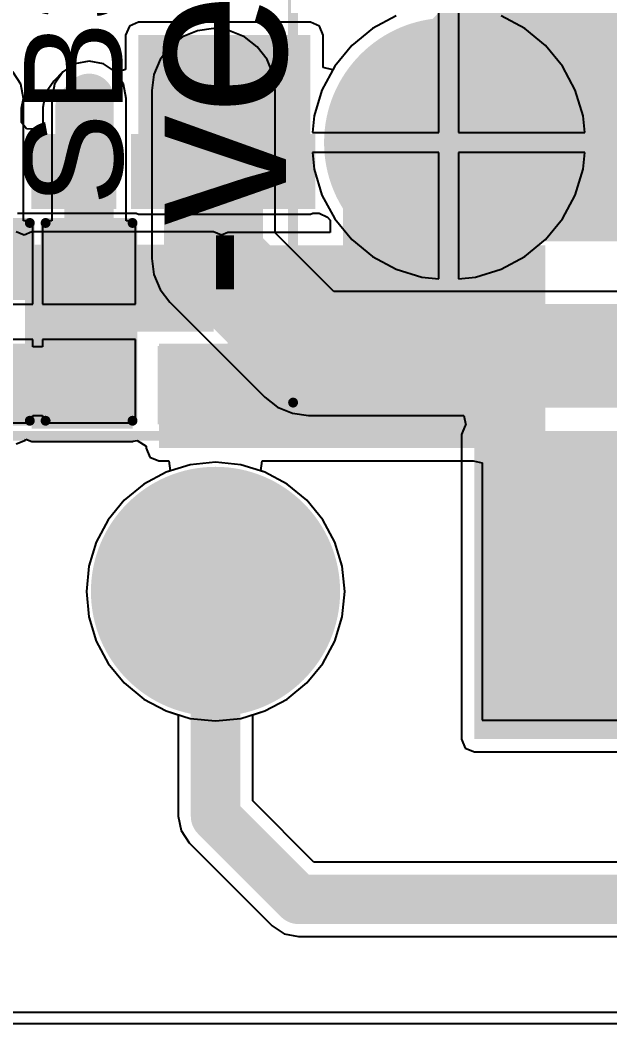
# Model space of a CAD drawing. Header units: millimetres. Extents: x 0 to 214, y 0 to 214.
# Drawn here: x 6.113 to 6.412, y 0.148 to 0.656 of the extents above; entities that cross this region are included whole.
import ezdxf

# ---------------------------------------------------------------- set-up
doc = ezdxf.new("R2010")
doc.units = ezdxf.units.MM
doc.header["$MEASUREMENT"] = 0
for name, color, linetype in [('BottomLayer', 5, 'Continuous'), ('BottomPaste', 16, 'Continuous'), ('BottomSolder', 6, 'Continuous'), ('MultiLayer', 9, 'Continuous'), ('PadHoleLayer', 156, 'Continuous'), ('TopLayer', 1, 'Continuous'), ('TopOverlay', 2, 'Continuous'), ('TopPaste', 8, 'Continuous'), ('TopSolder', 216, 'Continuous'), ('ViaHoleLayer', 16, 'Continuous')]:
    doc.layers.add(name, color=color, linetype=linetype)
doc.styles.add('Arial', font='', dxfattribs={"height": 0.2})
doc.styles.get('Arial').set_extended_font_data('Arial')

# ---------------------------------------------------------------- blocks, each defined once
blk = doc.blocks.new('S______B______39')
at = {"layer": 'TopLayer'}
for points in [[(-0.045, -0.0175), (-0.045, 0.0175), (-0.015, 0.0175), (-0.015, -0.0175)], [(0.015, -0.0175), (0.015, 0.0175), (0.045, 0.0175), (0.045, -0.0175)]]:
    blk.add_hatch(color=1, dxfattribs=at).paths.add_polyline_path(points)
at = {"layer": 'TopPaste'}
for points in [[(-0.045, -0.0175), (-0.045, 0.0175), (-0.015, 0.0175), (-0.015, -0.0175)], [(0.015, -0.0175), (0.015, 0.0175), (0.045, 0.0175), (0.045, -0.0175)]]:
    blk.add_hatch(color=8, dxfattribs=at).paths.add_polyline_path(points)
at = {"layer": 'TopSolder'}
for points in [[(-0.049, -0.0215), (-0.049, 0.0215), (-0.011, 0.0215), (-0.011, -0.0215)], [(0.011, -0.0215), (0.011, 0.0215), (0.049, 0.0215), (0.049, -0.0215)]]:
    blk.add_hatch(color=216, dxfattribs=at).paths.add_polyline_path(points)
at = {"layer": 'TopOverlay', "const_width": 0.005}
for points in [[(0.05, 0.022), (-0.05, 0.022)], [(-0.05, -0.022), (-0.05, 0.022)], [(0.05, -0.022), (0.05, 0.022)], [(0.05, -0.022), (-0.05, -0.022)]]:
    blk.add_lwpolyline(points, dxfattribs=at)
at = {"layer": 'TopOverlay', "const_width": 0.0025}
for points in [[(-0.05125, 0.022, 1), (-0.04875, 0.022, 1)], [(-0.05125, 0.022, 1), (-0.04875, 0.022, 1)], [(0.04875, 0.022, 1), (0.05125, 0.022, 1)], [(0.04875, 0.022, 1), (0.05125, 0.022, 1)], [(-0.05125, -0.022, 1), (-0.04875, -0.022, 1)], [(-0.05125, -0.022, 1), (-0.04875, -0.022, 1)], [(0.04875, -0.022, 1), (0.05125, -0.022, 1)], [(0.04875, -0.022, 1), (0.05125, -0.022, 1)]]:
    blk.add_lwpolyline(points, format="xyb", close=True, dxfattribs=at)
blk = doc.blocks.new('S______B______40')
at = {"layer": 'TopLayer'}
for points in [[(-0.045, -0.0175), (-0.045, 0.0175), (-0.015, 0.0175), (-0.015, -0.0175)], [(0.015, -0.0175), (0.015, 0.0175), (0.045, 0.0175), (0.045, -0.0175)]]:
    blk.add_hatch(color=1, dxfattribs=at).paths.add_polyline_path(points)
at = {"layer": 'TopPaste'}
for points in [[(-0.045, -0.0175), (-0.045, 0.0175), (-0.015, 0.0175), (-0.015, -0.0175)], [(0.015, -0.0175), (0.015, 0.0175), (0.045, 0.0175), (0.045, -0.0175)]]:
    blk.add_hatch(color=8, dxfattribs=at).paths.add_polyline_path(points)
at = {"layer": 'TopSolder'}
for points in [[(-0.049, -0.0215), (-0.049, 0.0215), (-0.011, 0.0215), (-0.011, -0.0215)], [(0.011, -0.0215), (0.011, 0.0215), (0.049, 0.0215), (0.049, -0.0215)]]:
    blk.add_hatch(color=216, dxfattribs=at).paths.add_polyline_path(points)
at = {"layer": 'TopOverlay', "const_width": 0.005}
for points in [[(0.05, 0.022), (-0.05, 0.022)], [(-0.05, -0.022), (-0.05, 0.022)], [(0.05, -0.022), (0.05, 0.022)], [(0.05, -0.022), (-0.05, -0.022)]]:
    blk.add_lwpolyline(points, dxfattribs=at)
at = {"layer": 'TopOverlay', "const_width": 0.0025}
for points in [[(-0.05125, 0.022, 1), (-0.04875, 0.022, 1)], [(-0.05125, 0.022, 1), (-0.04875, 0.022, 1)], [(0.04875, 0.022, 1), (0.05125, 0.022, 1)], [(0.04875, 0.022, 1), (0.05125, 0.022, 1)], [(-0.05125, -0.022, 1), (-0.04875, -0.022, 1)], [(-0.05125, -0.022, 1), (-0.04875, -0.022, 1)], [(0.04875, -0.022, 1), (0.05125, -0.022, 1)], [(0.04875, -0.022, 1), (0.05125, -0.022, 1)]]:
    blk.add_lwpolyline(points, format="xyb", close=True, dxfattribs=at)
blk = doc.blocks.new('R___0603_B_70')
at = {"layer": 'BottomLayer'}
for points in [[(-0.045, -0.0175), (-0.045, 0.0175), (-0.015, 0.0175), (-0.015, -0.0175)], [(0.015, -0.0175), (0.015, 0.0175), (0.045, 0.0175), (0.045, -0.0175)]]:
    blk.add_hatch(color=5, dxfattribs=at).paths.add_polyline_path(points)
at = {"layer": 'BottomPaste'}
for points in [[(-0.045, -0.0175), (-0.045, 0.0175), (-0.015, 0.0175), (-0.015, -0.0175)], [(0.015, -0.0175), (0.015, 0.0175), (0.045, 0.0175), (0.045, -0.0175)]]:
    blk.add_hatch(color=16, dxfattribs=at).paths.add_polyline_path(points)
at = {"layer": 'BottomSolder'}
for points in [[(-0.049, -0.0215), (-0.049, 0.0215), (-0.011, 0.0215), (-0.011, -0.0215)], [(0.011, -0.0215), (0.011, 0.0215), (0.049, 0.0215), (0.049, -0.0215)]]:
    blk.add_hatch(color=6, dxfattribs=at).paths.add_polyline_path(points)
blk = doc.blocks.new('R___0603_B_71')
at = {"layer": 'BottomLayer'}
for points in [[(-0.045, -0.0175), (-0.045, 0.0175), (-0.015, 0.0175), (-0.015, -0.0175)], [(0.015, -0.0175), (0.015, 0.0175), (0.045, 0.0175), (0.045, -0.0175)]]:
    blk.add_hatch(color=5, dxfattribs=at).paths.add_polyline_path(points)
at = {"layer": 'BottomPaste'}
for points in [[(-0.045, -0.0175), (-0.045, 0.0175), (-0.015, 0.0175), (-0.015, -0.0175)], [(0.015, -0.0175), (0.015, 0.0175), (0.045, 0.0175), (0.045, -0.0175)]]:
    blk.add_hatch(color=16, dxfattribs=at).paths.add_polyline_path(points)
at = {"layer": 'BottomSolder'}
for points in [[(-0.049, -0.0215), (-0.049, 0.0215), (-0.011, 0.0215), (-0.011, -0.0215)], [(0.011, -0.0215), (0.011, 0.0215), (0.049, 0.0215), (0.049, -0.0215)]]:
    blk.add_hatch(color=6, dxfattribs=at).paths.add_polyline_path(points)
blk = doc.blocks.new('RES_0603_B_126')
at = {"layer": 'BottomLayer'}
for points in [[(-0.045, -0.0175), (-0.045, 0.0175), (-0.015, 0.0175), (-0.015, -0.0175)], [(0.015, -0.0175), (0.015, 0.0175), (0.045, 0.0175), (0.045, -0.0175)]]:
    blk.add_hatch(color=5, dxfattribs=at).paths.add_polyline_path(points)
at = {"layer": 'BottomPaste'}
for points in [[(-0.045, -0.0175), (-0.045, 0.0175), (-0.015, 0.0175), (-0.015, -0.0175)], [(0.015, -0.0175), (0.015, 0.0175), (0.045, 0.0175), (0.045, -0.0175)]]:
    blk.add_hatch(color=16, dxfattribs=at).paths.add_polyline_path(points)
at = {"layer": 'BottomSolder'}
for points in [[(-0.049, -0.0215), (-0.049, 0.0215), (-0.011, 0.0215), (-0.011, -0.0215)], [(0.011, -0.0215), (0.011, 0.0215), (0.049, 0.0215), (0.049, -0.0215)]]:
    blk.add_hatch(color=6, dxfattribs=at).paths.add_polyline_path(points)
blk = doc.blocks.new('TBP01R1_508_04BE_175')
at = {"layer": 'BottomLayer'}
blk.add_hatch(color=5, dxfattribs=at).paths.add_polyline_path([(-0.25906, 0.05906), (-0.14094, 0.05906), (-0.14094, -0.05906), (-0.25906, -0.05906)])
h = blk.add_hatch(color=5, dxfattribs=at)
edge = h.paths.add_edge_path()
edge.add_arc((0, 0), 0.05906, 0, 360)
at = {"layer": 'BottomSolder'}
blk.add_hatch(color=6, dxfattribs=at).paths.add_polyline_path([(-0.26306, 0.06306), (-0.13694, 0.06306), (-0.13694, -0.06306), (-0.26306, -0.06306)])
h = blk.add_hatch(color=6, dxfattribs=at)
edge = h.paths.add_edge_path()
edge.add_arc((0, 0), 0.06306, 0, 360)
at = {"layer": 'MultiLayer'}
blk.add_hatch(color=9, dxfattribs=at).paths.add_polyline_path([(-0.25906, 0.05906), (-0.14094, 0.05906), (-0.14094, -0.05906), (-0.25906, -0.05906)])
h = blk.add_hatch(color=9, dxfattribs=at)
edge = h.paths.add_edge_path()
edge.add_arc((0, 0), 0.05906, 0, 360)
at = {"layer": 'PadHoleLayer'}
h = blk.add_hatch(color=156, dxfattribs=at)
edge = h.paths.add_edge_path()
edge.add_arc((-0.2, 0), 0.03346, 0, 360)
h = blk.add_hatch(color=156, dxfattribs=at)
edge = h.paths.add_edge_path()
edge.add_arc((0, 0), 0.03346, 0, 360)
at = {"layer": 'TopLayer'}
blk.add_hatch(color=1, dxfattribs=at).paths.add_polyline_path([(-0.25906, 0.05906), (-0.14094, 0.05906), (-0.14094, -0.05906), (-0.25906, -0.05906)])
h = blk.add_hatch(color=1, dxfattribs=at)
edge = h.paths.add_edge_path()
edge.add_arc((0, 0), 0.05906, 0, 360)
at = {"layer": 'TopSolder'}
blk.add_hatch(color=216, dxfattribs=at).paths.add_polyline_path([(-0.26306, 0.06306), (-0.13694, 0.06306), (-0.13694, -0.06306), (-0.26306, -0.06306)])
h = blk.add_hatch(color=216, dxfattribs=at)
edge = h.paths.add_edge_path()
edge.add_arc((0, 0), 0.06306, 0, 360)
at = {"layer": 'TopOverlay'}
for points, const_width in [([(-0.20306, -0.067, 1), (-0.21094, -0.067, 1)], 0.00787), ([(-0.20503, -0.067, 1), (-0.20109, -0.067, 1)], 0.00394)]:
    blk.add_lwpolyline(points, format="xyb", close=True, dxfattribs=dict(at, const_width=const_width))
at = {"layer": 'TopOverlay', "const_width": 0.005}
blk.add_lwpolyline([(0.53126, -0.07874), (-0.3315, -0.07874)], dxfattribs=at)
blk = doc.blocks.new('TBP01R1_508_03BE_179')
at = {"layer": 'BottomLayer'}
h = blk.add_hatch(color=5, dxfattribs=at)
edge = h.paths.add_edge_path()
edge.add_arc((0.3, 0), 0.05906, 0, 360)
at = {"layer": 'BottomSolder'}
h = blk.add_hatch(color=6, dxfattribs=at)
edge = h.paths.add_edge_path()
edge.add_arc((0.3, 0), 0.06306, 0, 360)
at = {"layer": 'MultiLayer'}
h = blk.add_hatch(color=9, dxfattribs=at)
edge = h.paths.add_edge_path()
edge.add_arc((0.3, 0), 0.05906, 0, 360)
at = {"layer": 'PadHoleLayer'}
h = blk.add_hatch(color=156, dxfattribs=at)
edge = h.paths.add_edge_path()
edge.add_arc((0.3, 0), 0.03346, 0, 360)
at = {"layer": 'TopLayer'}
h = blk.add_hatch(color=1, dxfattribs=at)
edge = h.paths.add_edge_path()
edge.add_arc((0.3, 0), 0.05906, 0, 360)
at = {"layer": 'TopSolder'}
h = blk.add_hatch(color=216, dxfattribs=at)
edge = h.paths.add_edge_path()
edge.add_arc((0.3, 0), 0.06306, 0, 360)
at = {"layer": 'TopOverlay', "const_width": 0.005}
for points in [[(0.4315, -0.07874), (0.4315, 0.3937)], [(0.4315, -0.07874), (-0.2315, -0.07874)]]:
    blk.add_lwpolyline(points, dxfattribs=at)
at = {"layer": 'TopOverlay', "const_width": 0.0025}
blk.add_lwpolyline([(0.43025, -0.07874, 1), (0.43275, -0.07874, 1)], format="xyb", close=True, dxfattribs=at)
blk.add_lwpolyline([(0.43025, -0.07874, 1), (0.43275, -0.07874, 1)], format="xyb", close=True, dxfattribs=at)
blk = doc.blocks.new('C___0603_B_346')
at = {"layer": 'BottomLayer'}
for points in [[(-0.045, -0.0175), (-0.045, 0.0175), (-0.015, 0.0175), (-0.015, -0.0175)], [(0.015, -0.0175), (0.015, 0.0175), (0.045, 0.0175), (0.045, -0.0175)]]:
    blk.add_hatch(color=5, dxfattribs=at).paths.add_polyline_path(points)
at = {"layer": 'BottomPaste'}
for points in [[(-0.045, -0.0175), (-0.045, 0.0175), (-0.015, 0.0175), (-0.015, -0.0175)], [(0.015, -0.0175), (0.015, 0.0175), (0.045, 0.0175), (0.045, -0.0175)]]:
    blk.add_hatch(color=16, dxfattribs=at).paths.add_polyline_path(points)
at = {"layer": 'BottomSolder'}
for points in [[(-0.04736, -0.01986), (-0.04736, 0.01986), (-0.01264, 0.01986), (-0.01264, -0.01986)], [(0.01264, -0.01986), (0.01264, 0.01986), (0.04736, 0.01986), (0.04736, -0.01986)]]:
    blk.add_hatch(color=6, dxfattribs=at).paths.add_polyline_path(points)

msp = doc.modelspace()

# ---------------------------------------------------------------- hatches: boundary and pattern name
at = {"layer": 'BottomLayer'}
for points in [[(6.173, 0.564), (6.26, 0.564), (6.26, 0.648), (6.173, 0.648)], [(6.119, 0.498), (6.211, 0.498), (6.211, 0.542), (6.119, 0.542)], [(6.379, 0.54167), (6.21817, 0.54167), (6.21817, 0.47183), (6.379, 0.47183)], [(6.119, 0.449), (6.17, 0.449), (6.17, 0.51883), (6.119, 0.51883)], [(6.18333, 0.492), (6.18333, 0.43917), (6.379, 0.43917), (6.379, 0.492)]]:
    msp.add_hatch(color=5, dxfattribs=at).paths.add_polyline_path(points)
h = msp.add_hatch(color=5, dxfattribs=at)
edge = h.paths.add_edge_path()
edge.add_arc((6.211, 0.62), 0.025, 0, 360)
h = msp.add_hatch(color=5, dxfattribs=at)
edge = h.paths.add_edge_path()
edge.add_arc((6.148, 0.616), 0.01181, 0, 360)
at = {"layer": 'BottomSolder'}
h = msp.add_hatch(color=6, dxfattribs=at)
edge = h.paths.add_edge_path()
edge.add_arc((6.211, 0.62), 0.014, 0, 360)
h = msp.add_hatch(color=6, dxfattribs=at)
edge = h.paths.add_edge_path()
edge.add_arc((6.148, 0.616), 0.00591, 0, 360)
at = {"layer": 'TopLayer'}
h = msp.add_hatch(color=1, dxfattribs=at)
edge = h.paths.add_edge_path()
edge.add_arc((6.211, 0.62), 0.025, 0, 360)
h = msp.add_hatch(color=1, dxfattribs=at)
edge = h.paths.add_edge_path()
edge.add_arc((6.148, 0.616), 0.01181, 0, 360)
msp.add_hatch(color=1, dxfattribs=at).paths.add_polyline_path([(6.343, 0.292), (6.547, 0.292), (6.547, 0.446), (6.343, 0.446)])
at = {"layer": 'TopSolder'}
h = msp.add_hatch(color=216, dxfattribs=at)
edge = h.paths.add_edge_path()
edge.add_arc((6.211, 0.62), 0.014, 0, 360)
h = msp.add_hatch(color=216, dxfattribs=at)
edge = h.paths.add_edge_path()
edge.add_arc((6.148, 0.616), 0.00591, 0, 360)
at = {"layer": 'ViaHoleLayer'}
h = msp.add_hatch(color=16, dxfattribs=at)
edge = h.paths.add_edge_path()
edge.add_arc((6.211, 0.62), 0.014, 0, 360)
h = msp.add_hatch(color=16, dxfattribs=at)
edge = h.paths.add_edge_path()
edge.add_arc((6.148, 0.616), 0.00591, 0, 360)

# ---------------------------------------------------------------- linework, layer by layer
at = {"layer": 'BottomLayer'}
for p, q in [((6.30345, 0.65777), (6.29145, 0.65136)), ((6.16841, 0.65259), (6.16651, 0.648)), ((6.173, 0.65449), (6.16841, 0.65259)), ((6.26, 0.65449), (6.173, 0.65449)), ((6.26459, 0.65259), (6.26, 0.65449)), ((6.26649, 0.648), (6.26459, 0.65259)), ((6.29145, 0.65136), (6.28093, 0.64273)), ((6.16651, 0.648), (6.16651, 0.6306)), ((6.26649, 0.63164), (6.26649, 0.648)), ((6.28093, 0.64273), (6.27231, 0.63222)), ((6.148, 0.63486), (6.14078, 0.63343)), ((6.15522, 0.63343), (6.148, 0.63486)), ((6.14078, 0.63343), (6.13466, 0.62934)), ((6.16134, 0.62934), (6.15522, 0.63343)), ((6.16651, 0.6306), (6.16151, 0.62909)), ((6.27134, 0.63042), (6.26649, 0.63164)), ((6.27231, 0.63222), (6.27134, 0.63042)), ((6.11343, 0.62322), (6.10934, 0.62934)), ((6.1301, 0.62477), (6.12601, 0.61865)), ((6.13466, 0.62934), (6.1301, 0.62477)), ((6.16151, 0.62909), (6.16134, 0.62934)), ((6.11486, 0.616), (6.11343, 0.62322)), ((6.11386, 0.61097), (6.11486, 0.616)), ((6.12601, 0.61865), (6.12457, 0.61143)), ((6.11386, 0.60377), (6.11386, 0.61097)), ((6.12457, 0.61143), (6.12457, 0.60354)), ((6.11631, 0.60066), (6.11386, 0.60377)), ((6.1215, 0.60047), (6.11631, 0.60066)), ((6.12457, 0.60354), (6.1215, 0.60047)), ((6.11183, 0.558), (6.11683, 0.558)), ((6.11683, 0.558), (6.1185, 0.558)), ((6.1185, 0.558), (6.16383, 0.558)), ((6.16383, 0.558), (6.16383, 0.558)), ((6.16383, 0.558), (6.16717, 0.558)), ((6.16717, 0.558), (6.16717, 0.558)), ((6.16717, 0.558), (6.16883, 0.558)), ((6.16883, 0.558), (6.17181, 0.558)), ((6.17181, 0.558), (6.173, 0.55751)), ((6.173, 0.55751), (6.26, 0.55751)), ((6.26, 0.55751), (6.26119, 0.558)), ((6.26119, 0.558), (6.2645, 0.558)), ((6.2645, 0.558), (6.26862, 0.55587)), ((6.26862, 0.55587), (6.27005, 0.55443)), ((6.27005, 0.55443), (6.27005, 0.54816)), ((6.11508, 0.54687), (6.11117, 0.54849)), ((6.119, 0.54849), (6.11508, 0.54687)), ((6.211, 0.54849), (6.119, 0.54849)), ((6.21499, 0.54684), (6.211, 0.54849)), ((6.21817, 0.54816), (6.21499, 0.54684)), ((6.27005, 0.54816), (6.21817, 0.54816)), ((6.11117, 0.44134), (6.11576, 0.44324)), ((6.11576, 0.44324), (6.11597, 0.44376)), ((6.11597, 0.44376), (6.119, 0.44251)), ((6.119, 0.44251), (6.17, 0.44251)), ((6.17, 0.44251), (6.17035, 0.44265)), ((6.17035, 0.44265), (6.17226, 0.443)), ((6.17226, 0.443), (6.17684, 0.44012)), ((6.17684, 0.44012), (6.17684, 0.43917)), ((6.17684, 0.43917), (6.17874, 0.43457)), ((6.17874, 0.43457), (6.18333, 0.43267)), ((6.18333, 0.43267), (6.18836, 0.43267)), ((6.18836, 0.43267), (6.1891, 0.42767)), ((6.2349, 0.42767), (6.23564, 0.43267)), ((6.23564, 0.43267), (6.34235, 0.43267)), ((6.34235, 0.43267), (6.34694, 0.43169)), ((6.34694, 0.43169), (6.34694, 0.42767)), ((6.18698, 0.42703), (6.17568, 0.42099)), ((6.1891, 0.42767), (6.18698, 0.42703)), ((6.23702, 0.42703), (6.2349, 0.42767)), ((6.24832, 0.42099), (6.23702, 0.42703)), ((6.34694, 0.42767), (6.34694, 0.30158)), ((6.17568, 0.42099), (6.16578, 0.41286)), ((6.25822, 0.41286), (6.24832, 0.42099)), ((6.16578, 0.41286), (6.15765, 0.40295)), ((6.26635, 0.40295), (6.25822, 0.41286)), ((6.15765, 0.40295), (6.15161, 0.39165)), ((6.27239, 0.39165), (6.26635, 0.40295)), ((6.15161, 0.39165), (6.14789, 0.37939)), ((6.27611, 0.37939), (6.27239, 0.39165)), ((6.14789, 0.37939), (6.14663, 0.36664)), ((6.27737, 0.36664), (6.27611, 0.37939)), ((6.14663, 0.36664), (6.14789, 0.35388)), ((6.27611, 0.35388), (6.27737, 0.36664)), ((6.14789, 0.35388), (6.15161, 0.34162)), ((6.27239, 0.34162), (6.27611, 0.35388)), ((6.15161, 0.34162), (6.15765, 0.33032)), ((6.26635, 0.33032), (6.27239, 0.34162)), ((6.15765, 0.33032), (6.16578, 0.32041)), ((6.25822, 0.32041), (6.26635, 0.33032)), ((6.16578, 0.32041), (6.17568, 0.31228)), ((6.24832, 0.31228), (6.25822, 0.32041)), ((6.17568, 0.31228), (6.18698, 0.30624)), ((6.23702, 0.30624), (6.24832, 0.31228)), ((6.18698, 0.30624), (6.19925, 0.30252)), ((6.22475, 0.30252), (6.23702, 0.30624)), ((6.19925, 0.30252), (6.212, 0.30127)), ((6.212, 0.30127), (6.22475, 0.30252)), ((6.34694, 0.30158), (6.47706, 0.30158)), ((6.589, 0.14806), (4.22834, 0.14802))]:
    msp.add_line(p, q, dxfattribs=at)
for points, const_width in [([(6.33, 0.59367), (6.543, 0.80667)], 0.1), ([(6.32653, 0.5902), (6.33, 0.59367)], 0.1), ([(6.32653, 0.49353), (6.32653, 0.5902)], 0.1), ([(6.33, 0.59367), (6.58333, 0.59367)], 0.1), ([(6.211, 0.59933), (6.211, 0.61923)], 0.025), ([(6.14343, 0.61143), (6.148, 0.616)], 0.025), ([(6.14343, 0.5815), (6.14343, 0.61143)], 0.025), ([(6.19567, 0.584), (6.211, 0.59933)], 0.025), ([(6.14093, 0.579), (6.14343, 0.5815)], 0.025), ([(6.19317, 0.579), (6.19567, 0.5815)], 0.025), ([(6.19567, 0.5815), (6.19567, 0.584)], 0.025), ([(6.14033, 0.579), (6.14093, 0.579)], 0.025), ([(6.19067, 0.579), (6.19317, 0.579)], 0.025), ([(6.19067, 0.579), (6.19117, 0.5785)], 0.025), ([(6.19117, 0.5785), (6.2405, 0.5785)], 0.025), ([(6.2405, 0.5785), (6.241, 0.578)], 0.025), ([(6.326, 0.493), (6.32653, 0.49353)], 0.1), ([(6.14017, 0.51883), (6.14033, 0.519)], 0.022), ([(6.14017, 0.47117), (6.14017, 0.51883)], 0.022), ([(6.14033, 0.519), (6.19067, 0.519)], 0.022), ([(6.14, 0.471), (6.14017, 0.47117)], 0.022)]:
    msp.add_lwpolyline(points, dxfattribs=dict(at, const_width=const_width))
for points, const_width in [([(6.30153, 0.5902, 1), (6.35153, 0.5902, 1)], 0.05), ([(6.30153, 0.5902, 1), (6.35153, 0.5902, 1)], 0.05), ([(6.305, 0.59367, 1), (6.355, 0.59367, 1)], 0.05), ([(6.305, 0.59367, 1), (6.355, 0.59367, 1)], 0.05), ([(6.305, 0.59367, 1), (6.355, 0.59367, 1)], 0.05), ([(6.20475, 0.61923, 1), (6.21725, 0.61923, 1)], 0.0125), ([(6.14175, 0.616, 1), (6.15425, 0.616, 1)], 0.0125), ([(6.13718, 0.61143, 1), (6.14968, 0.61143, 1)], 0.0125), ([(6.13718, 0.61143, 1), (6.14968, 0.61143, 1)], 0.0125), ([(6.20475, 0.59933, 1), (6.21725, 0.59933, 1)], 0.0125), ([(6.20475, 0.59933, 1), (6.21725, 0.59933, 1)], 0.0125), ([(6.13718, 0.5815, 1), (6.14968, 0.5815, 1)], 0.0125), ([(6.13718, 0.5815, 1), (6.14968, 0.5815, 1)], 0.0125), ([(6.18942, 0.584, 1), (6.20192, 0.584, 1)], 0.0125), ([(6.18942, 0.584, 1), (6.20192, 0.584, 1)], 0.0125), ([(6.18942, 0.5815, 1), (6.20192, 0.5815, 1)], 0.0125), ([(6.18942, 0.5815, 1), (6.20192, 0.5815, 1)], 0.0125), ([(6.13408, 0.579, 1), (6.14658, 0.579, 1)], 0.0125), ([(6.13468, 0.579, 1), (6.14718, 0.579, 1)], 0.0125), ([(6.13468, 0.579, 1), (6.14718, 0.579, 1)], 0.0125), ([(6.18442, 0.579, 1), (6.19692, 0.579, 1)], 0.0125), ([(6.18442, 0.579, 1), (6.19692, 0.579, 1)], 0.0125), ([(6.18492, 0.5785, 1), (6.19742, 0.5785, 1)], 0.0125), ([(6.18492, 0.5785, 1), (6.19742, 0.5785, 1)], 0.0125), ([(6.18692, 0.579, 1), (6.19942, 0.579, 1)], 0.0125), ([(6.18692, 0.579, 1), (6.19942, 0.579, 1)], 0.0125), ([(6.23425, 0.5785, 1), (6.24675, 0.5785, 1)], 0.0125), ([(6.23425, 0.5785, 1), (6.24675, 0.5785, 1)], 0.0125), ([(6.23475, 0.578, 1), (6.24725, 0.578, 1)], 0.0125), ([(6.30153, 0.49353, 1), (6.35153, 0.49353, 1)], 0.05), ([(6.30153, 0.49353, 1), (6.35153, 0.49353, 1)], 0.05), ([(6.301, 0.493, 1), (6.351, 0.493, 1)], 0.05), ([(6.13467, 0.51883, 1), (6.14567, 0.51883, 1)], 0.011), ([(6.13467, 0.51883, 1), (6.14567, 0.51883, 1)], 0.011), ([(6.13483, 0.519, 1), (6.14583, 0.519, 1)], 0.011), ([(6.13483, 0.519, 1), (6.14583, 0.519, 1)], 0.011), ([(6.18517, 0.519, 1), (6.19617, 0.519, 1)], 0.011), ([(6.1345, 0.471, 1), (6.1455, 0.471, 1)], 0.011), ([(6.13467, 0.47117, 1), (6.14567, 0.47117, 1)], 0.011), ([(6.13467, 0.47117, 1), (6.14567, 0.47117, 1)], 0.011)]:
    msp.add_lwpolyline(points, format="xyb", close=True, dxfattribs=dict(at, const_width=const_width))
at = {"layer": 'TopLayer'}
for p, q in [((6.325, 0.59867), (6.325, 0.66256)), ((6.335, 0.66256), (6.335, 0.59867)), ((6.30345, 0.65777), (6.29145, 0.65136)), ((6.36855, 0.65136), (6.35655, 0.65777)), ((6.20291, 0.6502), (6.19537, 0.64708)), ((6.211, 0.65127), (6.20291, 0.6502)), ((6.21909, 0.6502), (6.211, 0.65127)), ((6.22663, 0.64708), (6.21909, 0.6502)), ((6.29145, 0.65136), (6.28093, 0.64273)), ((6.37907, 0.64273), (6.36855, 0.65136)), ((6.19537, 0.64708), (6.18889, 0.64211)), ((6.23311, 0.64211), (6.22663, 0.64708)), ((6.18889, 0.64211), (6.18392, 0.63563)), ((6.23808, 0.63563), (6.23311, 0.64211)), ((6.28093, 0.64273), (6.27231, 0.63222)), ((6.38769, 0.63222), (6.37907, 0.64273)), ((6.148, 0.63486), (6.14078, 0.63343)), ((6.15522, 0.63343), (6.148, 0.63486)), ((6.18392, 0.63563), (6.1808, 0.62809)), ((6.2412, 0.62809), (6.23808, 0.63563)), ((6.14078, 0.63343), (6.13466, 0.62934)), ((6.16134, 0.62934), (6.15522, 0.63343)), ((6.27231, 0.63222), (6.26589, 0.62022)), ((6.39411, 0.62022), (6.38769, 0.63222)), ((6.11343, 0.62322), (6.10934, 0.62934)), ((6.13466, 0.62934), (6.13057, 0.62322)), ((6.16543, 0.62322), (6.16134, 0.62934)), ((6.1808, 0.62809), (6.17973, 0.62)), ((6.24227, 0.62), (6.2412, 0.62809)), ((6.11486, 0.616), (6.11343, 0.62322)), ((6.13057, 0.62322), (6.12914, 0.616)), ((6.16686, 0.616), (6.16543, 0.62322)), ((6.17973, 0.62), (6.17973, 0.535)), ((6.24227, 0.54795), (6.24227, 0.62)), ((6.26589, 0.62022), (6.26194, 0.6072)), ((6.39806, 0.6072), (6.39411, 0.62022)), ((6.11486, 0.554), (6.11486, 0.616)), ((6.12914, 0.616), (6.12914, 0.554)), ((6.16686, 0.554), (6.16686, 0.616)), ((6.26194, 0.6072), (6.2611, 0.59867)), ((6.3989, 0.59867), (6.39806, 0.6072)), ((6.2611, 0.59867), (6.325, 0.59867)), ((6.335, 0.59867), (6.3989, 0.59867)), ((6.325, 0.58867), (6.2611, 0.58867)), ((6.2611, 0.58867), (6.26194, 0.58013)), ((6.325, 0.52477), (6.325, 0.58867)), ((6.3989, 0.58867), (6.335, 0.58867)), ((6.335, 0.58867), (6.335, 0.52477)), ((6.39806, 0.58013), (6.3989, 0.58867)), ((6.26194, 0.58013), (6.26589, 0.56711)), ((6.39411, 0.56711), (6.39806, 0.58013)), ((6.26589, 0.56711), (6.27231, 0.55512)), ((6.38769, 0.55512), (6.39411, 0.56711)), ((6.1195, 0.554), (6.11486, 0.554)), ((6.1195, 0.512), (6.1195, 0.554)), ((6.12914, 0.554), (6.1245, 0.554)), ((6.1245, 0.554), (6.1245, 0.512)), ((6.1715, 0.554), (6.16686, 0.554)), ((6.1715, 0.512), (6.1715, 0.554)), ((6.27231, 0.55512), (6.28093, 0.5446)), ((6.37907, 0.5446), (6.38769, 0.55512)), ((6.27195, 0.51827), (6.24227, 0.54795)), ((6.28093, 0.5446), (6.29145, 0.53597)), ((6.36855, 0.53597), (6.37907, 0.5446)), ((6.17973, 0.535), (6.17973, 0.535)), ((6.17973, 0.535), (6.18027, 0.53095)), ((6.29145, 0.53597), (6.30345, 0.52956)), ((6.35655, 0.52956), (6.36855, 0.53597)), ((6.18027, 0.53095), (6.1808, 0.52691)), ((6.30345, 0.52956), (6.31646, 0.52561)), ((6.34354, 0.52561), (6.35655, 0.52956)), ((6.1808, 0.52691), (6.18392, 0.51937)), ((6.31646, 0.52561), (6.325, 0.52477)), ((6.335, 0.52477), (6.34354, 0.52561)), ((6.18392, 0.51937), (6.18889, 0.51289)), ((6.469, 0.51827), (6.27195, 0.51827)), ((6.18889, 0.51289), (6.23689, 0.46489)), ((6.0725, 0.512), (6.1195, 0.512)), ((6.1245, 0.512), (6.1715, 0.512)), ((6.1195, 0.494), (6.0725, 0.494)), ((6.1195, 0.49033), (6.1195, 0.494)), ((6.1715, 0.494), (6.1245, 0.494)), ((6.1245, 0.494), (6.1245, 0.49033)), ((6.1715, 0.452), (6.1715, 0.494)), ((6.1245, 0.49033), (6.1195, 0.49033)), ((6.23689, 0.46489), (6.23689, 0.46489)), ((6.23689, 0.46489), (6.24337, 0.45992)), ((6.24337, 0.45992), (6.25091, 0.4568)), ((6.0725, 0.452), (6.1195, 0.452)), ((6.1195, 0.452), (6.1195, 0.45567)), ((6.1195, 0.45567), (6.1245, 0.45567)), ((6.1245, 0.45567), (6.1245, 0.452)), ((6.1245, 0.452), (6.1715, 0.452)), ((6.25091, 0.4568), (6.259, 0.45573)), ((6.259, 0.45573), (6.259, 0.45573)), ((6.259, 0.45573), (6.33775, 0.45573)), ((6.33775, 0.45573), (6.33875, 0.45073)), ((6.33841, 0.45059), (6.33651, 0.446)), ((6.33875, 0.45073), (6.33841, 0.45059)), ((6.33651, 0.446), (6.33651, 0.292)), ((6.212, 0.43201), (6.19925, 0.43075)), ((6.22475, 0.43075), (6.212, 0.43201)), ((6.18698, 0.42703), (6.17568, 0.42099)), ((6.19925, 0.43075), (6.18698, 0.42703)), ((6.23702, 0.42703), (6.22475, 0.43075)), ((6.24832, 0.42099), (6.23702, 0.42703)), ((6.17568, 0.42099), (6.16578, 0.41286)), ((6.25822, 0.41286), (6.24832, 0.42099)), ((6.16578, 0.41286), (6.15765, 0.40295)), ((6.26635, 0.40295), (6.25822, 0.41286)), ((6.15765, 0.40295), (6.15161, 0.39165)), ((6.27239, 0.39165), (6.26635, 0.40295)), ((6.15161, 0.39165), (6.14789, 0.37939)), ((6.27611, 0.37939), (6.27239, 0.39165)), ((6.14789, 0.37939), (6.14663, 0.36664)), ((6.27737, 0.36664), (6.27611, 0.37939)), ((6.14663, 0.36664), (6.14789, 0.35388)), ((6.27611, 0.35388), (6.27737, 0.36664)), ((6.14789, 0.35388), (6.15161, 0.34162)), ((6.27239, 0.34162), (6.27611, 0.35388)), ((6.15161, 0.34162), (6.15765, 0.33032)), ((6.26635, 0.33032), (6.27239, 0.34162)), ((6.15765, 0.33032), (6.16578, 0.32041)), ((6.25822, 0.32041), (6.26635, 0.33032)), ((6.16578, 0.32041), (6.17568, 0.31228)), ((6.24832, 0.31228), (6.25822, 0.32041)), ((6.17568, 0.31228), (6.18698, 0.30624)), ((6.23702, 0.30624), (6.24832, 0.31228)), ((6.18698, 0.30624), (6.19314, 0.30438)), ((6.23086, 0.30438), (6.23702, 0.30624)), ((6.19314, 0.30438), (6.19314, 0.253)), ((6.23086, 0.26081), (6.23086, 0.30438)), ((6.33651, 0.292), (6.33841, 0.28741)), ((6.33841, 0.28741), (6.343, 0.28551)), ((6.343, 0.28551), (6.562, 0.28551)), ((6.26181, 0.22986), (6.23086, 0.26081)), ((6.19314, 0.253), (6.19457, 0.24578)), ((6.19457, 0.24578), (6.19866, 0.23966)), ((6.19866, 0.23966), (6.24066, 0.19766)), ((6.562, 0.22986), (6.26181, 0.22986)), ((6.24066, 0.19766), (6.24678, 0.19357)), ((6.24678, 0.19357), (6.254, 0.19214)), ((6.254, 0.19214), (6.562, 0.19214)), ((6.589, 0.15386), (6.02581, 0.15386))]:
    msp.add_line(p, q, dxfattribs=at)
for points, const_width in [([(6.211, 0.535), (6.211, 0.62)], 0.05), ([(6.148, 0.533), (6.148, 0.616)], 0.025), ([(6.211, 0.535), (6.259, 0.487)], 0.05), ([(6.259, 0.487), (6.469, 0.487)], 0.05), ([(6.096, 0.473), (6.148, 0.473)], 0.022), ([(6.212, 0.253), (6.212, 0.36664)], 0.025), ([(6.212, 0.253), (6.254, 0.211)], 0.025), ([(6.254, 0.211), (6.583, 0.211)], 0.025)]:
    msp.add_lwpolyline(points, dxfattribs=dict(at, const_width=const_width))
for points, const_width in [([(6.1985, 0.62, 1), (6.2235, 0.62, 1)], 0.025), ([(6.14175, 0.616, 1), (6.15425, 0.616, 1)], 0.0125), ([(6.1985, 0.535, 1), (6.2235, 0.535, 1)], 0.025), ([(6.1985, 0.535, 1), (6.2235, 0.535, 1)], 0.025), ([(6.14175, 0.533, 1), (6.15425, 0.533, 1)], 0.0125), ([(6.2465, 0.487, 1), (6.2715, 0.487, 1)], 0.025), ([(6.2465, 0.487, 1), (6.2715, 0.487, 1)], 0.025), ([(6.1425, 0.473, 1), (6.1535, 0.473, 1)], 0.011), ([(6.20575, 0.36664, 1), (6.21825, 0.36664, 1)], 0.0125), ([(6.20575, 0.253, 1), (6.21825, 0.253, 1)], 0.0125), ([(6.20575, 0.253, 1), (6.21825, 0.253, 1)], 0.0125), ([(6.24775, 0.211, 1), (6.26025, 0.211, 1)], 0.0125), ([(6.24775, 0.211, 1), (6.26025, 0.211, 1)], 0.0125)]:
    msp.add_lwpolyline(points, format="xyb", close=True, dxfattribs=dict(at, const_width=const_width))

# ---------------------------------------------------------------- block references
for name, p, rotation in [('TBP01R1_508_03BE_179', (6.33, 0.89367), 270), ('R___0603_B_70', (6.14033, 0.549), 270), ('R___0603_B_71', (6.19067, 0.549), 270), ('RES_0603_B_126', (6.241, 0.549), 270), ('S______B______39', (6.096, 0.503), 270), ('S______B______40', (6.148, 0.503), 270), ('TBP01R1_508_04BE_175', (6.212, 0.36664), 180)]:
    msp.add_blockref(name, p, dxfattribs=dict(rotation=rotation))
msp.add_blockref('C___0603_B_346', (6.17, 0.471))

# ---------------------------------------------------------------- texts
at = {"layer": 'TopOverlay', "style": 'Arial'}
for s, height, p in [('SB37', 0.05, (6.16501, 0.56181)), ('-ve', 0.08, (6.2477, 0.51449))]:
    msp.add_text(s, height=height, rotation=90, dxfattribs=at).set_placement(p)

doc.saveas('drawing.dxf')
